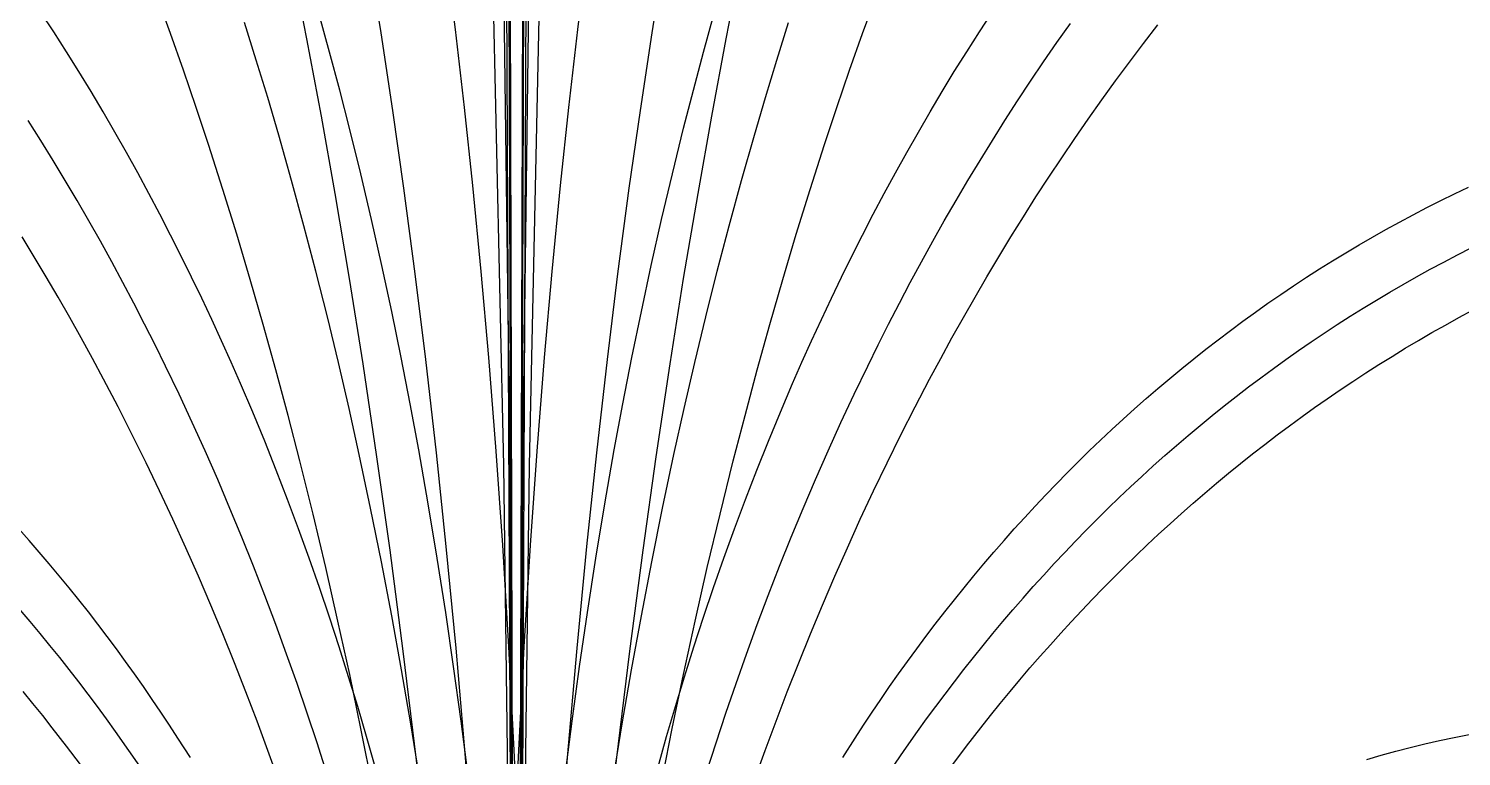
# Model space of a CAD drawing. Header units: millimetres. Extents: x -574 to 574, y 0 to 1996.
# Drawn here: x -20.8 to 40.3, y 59.9 to 91 of the extents above; entities that cross this region are included whole.
import ezdxf

# ---------------------------------------------------------------- set-up
doc = ezdxf.new("R2010")
doc.units = ezdxf.units.MM

msp = doc.modelspace()

# ---------------------------------------------------------------- linework, layer by layer
for points in [[(0, 0), (0, 0), (-2.244, 682.938), (-4.111, 825.61), (-7.212, 967.59), (-11.594, 1110.877), (-20.977, 1341.459), (-49.788, 1995.642)], [(0, 0), (0, 0), (2.244, 682.938), (4.111, 825.61), (7.212, 967.59), (11.594, 1110.877), (20.977, 1341.459), (49.788, 1995.642)], [(0, 0), (0, 0), (-2.071, 466.23), (-4.493, 683.257), (-6.067, 755.252), (-8.249, 826.561), (-11.068, 898.182), (-14.56, 970.78), (-18.801, 1045.351), (-23.959, 1123.893), (-30.532, 1212.072), (-94.621, 1975.681)], [(0, 0), (0, 0), (2.071, 466.23), (4.493, 683.257), (6.067, 755.252), (8.249, 826.561), (11.068, 898.182), (14.56, 970.78), (18.801, 1045.351), (23.959, 1123.893), (30.532, 1212.072), (94.621, 1975.681)], [(0, 0), (0, 0), (-0.598, 208.331), (-4.153, 466.88), (-7.762, 643.021), (-9.005, 683.865), (-10.457, 720.68), (-12.217, 757.145), (-14.317, 793.929), (-16.762, 831.027), (-19.582, 868.77), (-22.844, 907.822), (-26.663, 949.178), (-31.183, 993.832), (-36.682, 1043.771), (-43.489, 1100.977), (-52.158, 1168.752), (-65.129, 1263.324), (-163.734, 1944.91)], [(0, 0), (0, 0), (0.598, 208.331), (4.153, 466.88), (7.762, 643.021), (9.005, 683.865), (10.457, 720.68), (12.217, 757.145), (14.317, 793.929), (16.762, 831.027), (19.582, 868.77), (22.844, 907.822), (26.663, 949.178), (31.183, 993.832), (36.682, 1043.771), (43.489, 1100.977), (52.158, 1168.752), (65.129, 1263.324), (163.734, 1944.91)], [(0, 0), (0, 0), (-0.461, 152.062), (-1.202, 208.662), (-3.492, 310.122), (-8.337, 467.804), (-13.407, 598.332), (-15.564, 643.833), (-16.838, 666.237), (-18.136, 685.956), (-19.608, 705.663), (-21.253, 725.356), (-23.103, 745.367), (-25.196, 766.027), (-27.544, 787.334), (-30.198, 809.618), (-33.26, 833.538), (-36.76, 859.09), (-40.824, 886.93), (-45.542, 917.381), (-51.123, 951.425), (-57.743, 989.71), (-65.718, 1033.537)], [(0, 0), (0, 0), (0.461, 152.062), (1.202, 208.662), (3.492, 310.122), (8.337, 467.804), (13.407, 598.332), (15.564, 643.833), (16.838, 666.237), (18.136, 685.956), (19.608, 705.663), (21.253, 725.356), (23.103, 745.367), (25.196, 766.027), (27.544, 787.334), (30.198, 809.618), (33.26, 833.538), (36.76, 859.09), (40.824, 886.93), (45.542, 917.381), (51.123, 951.425), (57.743, 989.71), (65.718, 1033.537)], [(0, 0), (0, 0), (-0.374, 109.189), (-0.921, 152.058), (-1.547, 180.856), (-2.403, 208.643), (-3.963, 247.8), (-6.999, 310.36), (-11.389, 387.271), (-16.735, 468.485), (-22.529, 546.31)], [(0, 0), (0, 0), (0.374, 109.189), (0.921, 152.058), (1.547, 180.856), (2.403, 208.643), (3.963, 247.8), (6.999, 310.36), (11.389, 387.271), (16.735, 468.485), (22.529, 546.31)], [(0, 0), (0, 0), (-0.274, 72.346), (-0.752, 109.521), (-1.286, 133.966), (-1.851, 152.379), (-2.461, 167.774), (-3.126, 181.49), (-3.895, 194.866), (-4.849, 209.237), (-6.132, 226.27), (-7.987, 248.298), (-10.625, 276.645), (-14.12, 310.967), (-18.319, 348.918), (-23.046, 388.494), (-28.247, 429.025), (-33.894, 470.171), (-39.852, 510.936)], [(0, 0), (0, 0), (0.274, 72.346), (0.752, 109.521), (1.286, 133.966), (1.851, 152.379), (2.461, 167.774), (3.126, 181.49), (3.895, 194.866), (4.849, 209.237), (6.132, 226.27), (7.987, 248.298), (10.625, 276.645), (14.12, 310.967), (18.319, 348.918), (23.046, 388.494), (28.247, 429.025), (33.894, 470.171), (39.852, 510.936)], [(0, 0), (0, 0), (-0.175, 43.541), (-0.548, 72.344), (-1.008, 93.439), (-1.513, 109.844), (-2.046, 123.23), (-2.601, 134.605), (-3.161, 144.302), (-3.74, 152.991), (-4.347, 161.006), (-4.968, 168.349), (-5.624, 175.352), (-6.309, 182.015), (-7.052, 188.673), (-7.856, 195.323), (-8.763, 202.298), (-9.78, 209.596), (-10.911, 217.216), (-12.266, 225.818), (-13.862, 235.4), (-15.773, 246.286), (-18.083, 258.802)], [(0, 0), (0, 0), (0.175, 43.541), (0.548, 72.344), (1.008, 93.439), (1.513, 109.844), (2.046, 123.23), (2.601, 134.605), (3.161, 144.302), (3.74, 152.991), (4.347, 161.006), (4.968, 168.349), (5.624, 175.352), (6.309, 182.015), (7.052, 188.673), (7.856, 195.323), (8.763, 202.298), (9.78, 209.596), (10.911, 217.216), (12.266, 225.818), (13.862, 235.4), (15.773, 246.286), (18.083, 258.802)], [(0, 0), (0, 0), (-0.355, 9.034), (-0.744, 17.06), (-1.166, 24.414), (-1.632, 31.431), (-2.112, 37.774), (-2.62, 43.78), (-3.153, 49.447), (-3.703, 54.776), (-4.266, 59.767), (-4.833, 64.42), (-5.4, 68.736), (-5.959, 72.715), (-6.553, 76.689), (-7.131, 80.326), (-7.743, 83.958), (-8.329, 87.255), (-8.945, 90.546), (-9.592, 93.831)], [(0, 0), (0, 0), (-0.04, 9.04), (-0.148, 17.076), (-0.313, 24.44), (-0.534, 31.468), (-0.792, 37.825), (-1.091, 43.845), (-1.425, 49.527), (-1.79, 54.872), (-2.178, 59.879), (-2.583, 64.55), (-2.999, 68.883), (-3.419, 72.879), (-3.875, 76.871), (-4.326, 80.526), (-4.811, 84.177), (-5.282, 87.492), (-5.784, 90.803), (-6.262, 93.778)], [(0, 0), (0, 0), (0.276, 9.036), (0.448, 17.071), (0.54, 24.436), (0.564, 31.468), (0.528, 37.83), (0.44, 43.856), (0.304, 49.547), (0.126, 54.901), (-0.087, 59.919), (-0.329, 64.6), (-0.593, 68.945), (-0.874, 72.953), (-1.19, 76.959), (-1.514, 80.628), (-1.871, 84.294), (-2.227, 87.623), (-2.613, 90.949), (-2.987, 93.939)], [(0, 0), (0, 0), (-0.276, 9.036), (-0.448, 17.071), (-0.54, 24.436), (-0.564, 31.468), (-0.528, 37.83), (-0.44, 43.856), (-0.304, 49.547), (-0.126, 54.901), (0.087, 59.919), (0.329, 64.6), (0.593, 68.945), (0.874, 72.953), (1.19, 76.959), (1.514, 80.628), (1.871, 84.294), (2.227, 87.623), (2.613, 90.949), (2.987, 93.939)], [(0, 0), (0, 0), (0.355, 9.034), (0.744, 17.06), (1.166, 24.414), (1.632, 31.431), (2.112, 37.774), (2.62, 43.78), (3.153, 49.447), (3.703, 54.776), (4.266, 59.767), (4.833, 64.42), (5.4, 68.736), (5.959, 72.715), (6.553, 76.689), (7.131, 80.326), (7.743, 83.958), (8.329, 87.255), (8.945, 90.546), (9.592, 93.831)], [(0, 0), (0, 0), (0.04, 9.04), (0.148, 17.076), (0.313, 24.44), (0.534, 31.468), (0.792, 37.825), (1.091, 43.845), (1.425, 49.527), (1.79, 54.872), (2.178, 59.879), (2.583, 64.55), (2.999, 68.883), (3.419, 72.879), (3.875, 76.871), (4.326, 80.526), (4.811, 84.177), (5.282, 87.492), (5.784, 90.803), (6.262, 93.778)], [(-6.124, 58.501), (-6.645, 61.126), (-7.122, 63.419), (-7.621, 65.707), (-8.141, 67.99), (-8.683, 70.268), (-9.248, 72.541), (-9.75, 74.484), (-10.27, 76.423), (-10.808, 78.357), (-11.364, 80.286), (-11.939, 82.209), (-12.533, 84.126), (-13.147, 86.037), (-13.674, 87.625), (-14.215, 89.208), (-14.77, 90.785), (-15.34, 92.358)], [(6.124, 58.501), (6.645, 61.126), (7.122, 63.419), (7.621, 65.707), (8.141, 67.99), (8.683, 70.268), (9.248, 72.541), (9.75, 74.484), (10.27, 76.423), (10.808, 78.357), (11.364, 80.286), (11.939, 82.209), (12.533, 84.126), (13.147, 86.037), (13.674, 87.625), (14.215, 89.208), (14.77, 90.785), (15.34, 92.358)], [(-6.036, 59.491), (-6.4, 60.774), (-6.777, 62.054), (-7.166, 63.33), (-7.568, 64.602), (-7.982, 65.87), (-8.41, 67.134), (-8.85, 68.393), (-9.304, 69.647), (-9.772, 70.896), (-10.253, 72.141), (-10.748, 73.379), (-11.257, 74.613), (-11.78, 75.84), (-12.181, 76.756), (-12.591, 77.669), (-13.008, 78.578), (-13.434, 79.483), (-13.869, 80.385), (-14.311, 81.282), (-14.762, 82.175), (-15.222, 83.064), (-15.69, 83.948), (-16.167, 84.828), (-16.652, 85.702), (-17.146, 86.572), (-17.649, 87.437), (-18.161, 88.297), (-18.681, 89.152), (-19.21, 90.001), (-19.749, 90.844), (-20.296, 91.682)], [(-4.08, 58.679), (-4.51, 61.32), (-4.907, 63.628), (-5.326, 65.932), (-5.767, 68.232), (-6.23, 70.528), (-6.715, 72.819), (-7.15, 74.778), (-7.603, 76.734), (-8.074, 78.685), (-8.563, 80.632), (-9.072, 82.573), (-9.6, 84.51), (-10.148, 86.441), (-10.62, 88.046), (-11.106, 89.646), (-11.608, 91.242)], [(-2.03, 58.785), (-2.368, 61.44), (-2.685, 63.761), (-3.023, 66.078), (-3.383, 68.392), (-3.766, 70.702), (-4.172, 73.008), (-4.539, 74.982), (-4.924, 76.952), (-5.327, 78.918), (-5.748, 80.881), (-6.189, 82.839), (-6.65, 84.793), (-7.131, 86.741), (-7.548, 88.361), (-7.979, 89.978), (-8.425, 91.59)], [(2.03, 58.785), (2.368, 61.44), (2.685, 63.761), (3.023, 66.078), (3.383, 68.392), (3.766, 70.702), (4.172, 73.008), (4.539, 74.982), (4.924, 76.952), (5.327, 78.918), (5.748, 80.881), (6.189, 82.839), (6.65, 84.793), (7.131, 86.741), (7.548, 88.361), (7.979, 89.978), (8.425, 91.59)], [(4.08, 58.679), (4.51, 61.32), (4.907, 63.628), (5.326, 65.932), (5.767, 68.232), (6.23, 70.528), (6.715, 72.819), (7.15, 74.778), (7.603, 76.734), (8.074, 78.685), (8.563, 80.632), (9.072, 82.573), (9.6, 84.51), (10.148, 86.441), (10.62, 88.046), (11.106, 89.646), (11.608, 91.242)], [(6.036, 59.491), (6.4, 60.774), (6.777, 62.054), (7.166, 63.33), (7.568, 64.602), (7.982, 65.87), (8.41, 67.134), (8.85, 68.393), (9.304, 69.647), (9.772, 70.896), (10.253, 72.141), (10.748, 73.379), (11.257, 74.613), (11.78, 75.84), (12.181, 76.756), (12.591, 77.669), (13.008, 78.578), (13.434, 79.483), (13.869, 80.385), (14.311, 81.282), (14.762, 82.175), (15.222, 83.064), (15.69, 83.948), (16.167, 84.828), (16.652, 85.702), (17.146, 86.572), (17.649, 87.437), (18.161, 88.297), (18.681, 89.152), (19.21, 90.001), (19.749, 90.844), (20.296, 91.682)], [(8.105, 59.245), (8.513, 60.515), (8.934, 61.781), (9.367, 63.043), (9.812, 64.3), (10.27, 65.553), (10.74, 66.801), (11.224, 68.045), (11.721, 69.283), (12.231, 70.515), (12.754, 71.742), (13.291, 72.964), (13.841, 74.179), (14.406, 75.387), (14.984, 76.59), (15.427, 77.487), (15.877, 78.38), (16.336, 79.269), (16.803, 80.154), (17.279, 81.034), (17.762, 81.91), (18.254, 82.781), (18.754, 83.648), (19.262, 84.51), (19.779, 85.366), (20.305, 86.218), (20.839, 87.064), (21.381, 87.904), (21.932, 88.739), (22.492, 89.569), (23.06, 90.392), (23.637, 91.209)], [(10.161, 58.928), (10.613, 60.183), (11.077, 61.434), (11.553, 62.68), (12.041, 63.921), (12.541, 65.158), (13.054, 66.389), (13.58, 67.615), (14.118, 68.836), (14.67, 70.051), (15.234, 71.259), (15.812, 72.462), (16.403, 73.657), (17.008, 74.846), (17.626, 76.029), (18.099, 76.91), (18.579, 77.788), (19.068, 78.661), (19.564, 79.53), (20.068, 80.394), (20.58, 81.254), (21.1, 82.108), (21.629, 82.958), (22.165, 83.802), (22.71, 84.642), (23.263, 85.476), (23.824, 86.304), (24.393, 87.127), (24.971, 87.943), (25.557, 88.754), (26.151, 89.559), (26.754, 90.357), (27.365, 91.15)], [(-8.105, 59.245), (-8.513, 60.515), (-8.934, 61.781), (-9.367, 63.043), (-9.812, 64.3), (-10.27, 65.553), (-10.74, 66.801), (-11.224, 68.045), (-11.721, 69.283), (-12.231, 70.515), (-12.754, 71.742), (-13.291, 72.964), (-13.841, 74.179), (-14.406, 75.387), (-14.984, 76.59), (-15.427, 77.487), (-15.877, 78.38), (-16.336, 79.269), (-16.803, 80.154), (-17.279, 81.034), (-17.762, 81.91), (-18.254, 82.781), (-18.754, 83.648), (-19.262, 84.51), (-19.779, 85.366), (-20.305, 86.218), (-20.839, 87.064)], [(13.92, 59.879), (14.451, 60.714), (14.812, 61.268), (15.177, 61.818), (15.547, 62.364), (15.922, 62.908), (16.301, 63.448), (16.686, 63.984), (17.076, 64.517), (17.47, 65.046), (17.87, 65.572), (18.274, 66.094), (18.683, 66.612), (19.097, 67.126), (19.516, 67.636), (19.94, 68.142), (20.369, 68.645), (20.802, 69.142), (21.24, 69.636), (21.684, 70.125), (22.132, 70.61), (22.585, 71.09), (23.042, 71.566), (23.504, 72.038), (23.972, 72.504), (24.443, 72.966), (24.92, 73.423), (25.401, 73.875), (25.887, 74.322), (26.377, 74.764), (26.872, 75.2), (27.372, 75.632), (27.876, 76.058), (28.385, 76.479), (28.898, 76.895), (29.415, 77.304), (29.937, 77.709), (30.463, 78.107), (30.994, 78.5), (31.529, 78.887), (32.068, 79.268), (32.611, 79.643), (33.159, 80.012), (33.71, 80.375), (34.266, 80.731), (34.826, 81.081), (35.389, 81.425), (35.957, 81.762), (36.528, 82.093), (37.103, 82.417), (37.682, 82.735), (38.264, 83.045), (38.85, 83.349), (39.44, 83.646), (40.033, 83.937), (40.629, 84.22)], [(-10.161, 58.928), (-10.613, 60.183), (-11.077, 61.434), (-11.553, 62.68), (-12.041, 63.921), (-12.541, 65.158), (-13.054, 66.389), (-13.58, 67.615), (-14.118, 68.836), (-14.67, 70.051), (-15.234, 71.259), (-15.812, 72.462), (-16.403, 73.657), (-17.008, 74.846), (-17.626, 76.029), (-18.099, 76.91), (-18.579, 77.788), (-19.068, 78.661), (-19.564, 79.53), (-20.068, 80.394), (-20.58, 81.254), (-21.1, 82.108)], [(15.985, 59.365), (16.544, 60.182), (17.114, 60.992), (17.499, 61.528), (17.89, 62.06), (18.285, 62.589), (18.684, 63.115), (19.089, 63.636), (19.498, 64.154), (19.912, 64.668), (20.331, 65.179), (20.754, 65.685), (21.183, 66.188), (21.616, 66.686), (22.053, 67.18), (22.495, 67.671), (22.942, 68.156), (23.394, 68.638), (23.85, 69.115), (24.311, 69.588), (24.777, 70.056), (25.247, 70.519), (25.721, 70.978), (26.201, 71.432), (26.684, 71.881), (27.173, 72.326), (27.665, 72.765), (28.163, 73.199), (28.664, 73.628), (29.17, 74.052), (29.68, 74.471), (30.195, 74.885), (30.714, 75.293), (31.237, 75.695), (31.765, 76.092), (32.296, 76.484), (32.832, 76.87), (33.372, 77.25), (33.916, 77.624), (34.464, 77.992), (35.016, 78.354), (35.571, 78.71), (36.131, 79.06), (36.695, 79.404), (37.262, 79.742), (37.833, 80.073), (38.408, 80.398), (38.986, 80.716), (39.568, 81.028), (40.154, 81.333), (40.742, 81.631)], [(18.612, 59.58), (19.208, 60.371), (19.815, 61.154), (20.224, 61.671), (20.639, 62.185), (21.058, 62.695), (21.482, 63.202), (21.91, 63.704), (22.342, 64.203), (22.78, 64.697), (23.222, 65.188), (23.668, 65.674), (24.119, 66.156), (24.574, 66.634), (25.034, 67.108), (25.498, 67.577), (25.967, 68.042), (26.441, 68.502), (26.918, 68.958), (27.4, 69.409), (27.887, 69.855), (28.378, 70.297), (28.873, 70.733), (29.372, 71.165), (29.876, 71.591), (30.384, 72.013), (30.896, 72.429), (31.413, 72.841), (31.933, 73.247), (32.458, 73.647), (32.987, 74.042), (33.52, 74.432), (34.057, 74.816), (34.597, 75.195), (35.142, 75.568), (35.691, 75.935), (36.243, 76.296), (36.8, 76.652), (37.36, 77.001), (37.923, 77.345), (38.491, 77.682), (39.062, 78.014), (39.636, 78.339), (40.215, 78.657), (40.796, 78.97)], [(-13.92, 59.879), (-14.451, 60.714), (-14.812, 61.268), (-15.177, 61.818), (-15.547, 62.364), (-15.922, 62.908), (-16.301, 63.448), (-16.686, 63.984), (-17.076, 64.517), (-17.47, 65.046), (-17.87, 65.572), (-18.274, 66.094), (-18.683, 66.612), (-19.097, 67.126), (-19.516, 67.636), (-19.94, 68.142), (-20.369, 68.645), (-20.802, 69.142), (-21.24, 69.636)], [(-15.985, 59.365), (-16.544, 60.182), (-17.114, 60.992), (-17.499, 61.528), (-17.89, 62.06), (-18.285, 62.589), (-18.684, 63.115), (-19.089, 63.636), (-19.498, 64.154), (-19.912, 64.668), (-20.331, 65.179), (-20.754, 65.685), (-21.183, 66.188)], [(-18.612, 59.58), (-19.208, 60.371), (-19.815, 61.154), (-20.224, 61.671), (-20.639, 62.185), (-21.058, 62.695)], [(36.288, 59.803), (36.903, 59.982), (37.521, 60.152), (38.142, 60.313), (38.765, 60.465), (39.39, 60.607), (40.017, 60.74), (40.646, 60.864)]]:
    msp.add_lwpolyline(points)

doc.saveas('drawing.dxf')
